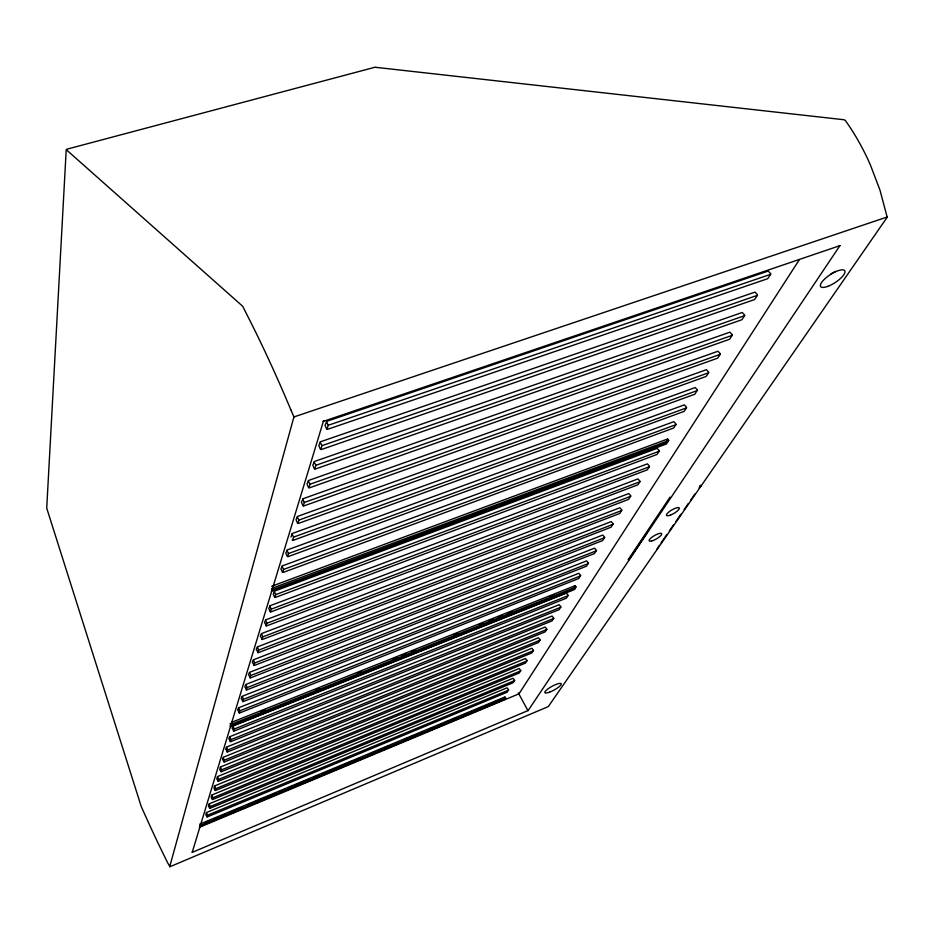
<?xml version="1.0" encoding="UTF-8"?>
<svg xmlns="http://www.w3.org/2000/svg" width="934" height="934" viewBox="0 0 934 934"><rect width="100%" height="100%" fill="white"/><g stroke="black" fill="none" stroke-linecap="round" stroke-linejoin="round"><path stroke-width="1.4" d="M640.047 481.64L637.84 484.816L266.622 625.897L264.474 622.558L265.875 619.814L637.957 478.92L639.93 481.115L639.708 481.851L266.902 623.258L266.073 625.932M649.527 466.615L647.25 469.872L270.977 611.875L270.043 611.513L268.794 608.489L270.23 605.664L647.39 463.859L649.399 466.078L649.177 466.825L271.28 609.143L270.416 611.91M659.276 451.145L656.941 454.496L275.472 597.398L274.526 597.036L273.253 593.966L274.724 591.059L657.104 448.355L659.147 450.597L658.925 451.344L275.787 594.584L274.911 597.433M239.081 713.027L239.758 710.856L238.847 707.692L578.811 573.301L580.586 575.344L578.823 578.473L239.583 712.981L237.656 709.945L238.415 708.019M667.576 441.945L666.456 443.965L271.339 591.175M271.712 586.248L667.53 439.038L668.674 440.206L667.541 442.237L271.666 590.09M676.053 424.515L673.612 428.029L283.236 572.414L282.255 572.04L280.947 568.899L282.488 565.829L673.823 421.678L675.924 423.966L675.702 424.725L283.586 569.436L282.652 572.449M686.618 407.761L684.108 411.369L288.139 556.629L287.147 556.255L285.816 553.056L287.38 549.893L684.342 404.877L686.478 407.201L686.256 407.96L288.513 553.547L287.567 556.547M242.607 701.656L243.295 699.414L242.385 696.215L586.587 560.89L588.385 562.957L586.587 566.156L243.109 701.609L241.159 698.539L241.941 696.542M290.941 537.027L292.459 533.419L695.2 387.563L697.371 389.91L694.931 394.195L293.206 540.307L292.202 539.922M700.862 486.427L700.115 485.411M708.754 372.643L706.104 376.472L298.448 523.414L297.421 523.017L296.043 519.724L297.701 516.362L706.396 369.689L708.614 372.059L708.392 372.841L298.88 520.098L297.841 523.437M246.237 689.946L246.95 687.646L246.016 684.4L594.573 548.153L596.394 550.231L594.561 553.512L246.751 689.911L244.766 686.794L245.572 684.739M720.359 354.219L717.627 358.177L303.889 505.924L302.838 505.516L301.437 502.177L303.13 498.686L717.954 351.242L720.207 353.647L719.986 354.43L304.332 502.48L303.27 505.936M732.349 335.201L729.536 339.276L309.516 487.793L308.453 487.385L307.017 483.987L308.769 480.391L729.898 332.177L732.198 334.617L731.976 335.411L309.995 484.232L308.885 487.817M249.973 677.897L250.709 675.527L249.752 672.246L602.78 535.054L604.625 537.155L602.745 540.517L250.487 677.862L248.479 674.698L249.296 672.585M744.737 315.552L741.841 319.755L315.353 469.008L314.268 468.588L312.797 465.132L314.606 461.408L742.226 312.493L744.585 314.956L744.363 315.75L315.855 465.307L314.711 469.02M757.544 295.226L754.555 299.569L321.401 449.511L320.304 449.079L318.809 445.576L320.666 441.712L754.987 292.12L757.392 294.619L757.17 295.424L321.95 445.658L320.747 449.523M253.815 665.487L254.573 663.047L253.604 659.731L611.21 521.604L613.089 523.729L611.151 527.173L254.34 665.452L252.297 662.241L253.149 660.069M770.795 274.187L767.713 278.682L327.694 429.266L326.561 428.834L325.044 425.262L326.947 421.257L768.192 271.058L770.632 273.58L770.422 274.398L328.266 425.274L327.028 429.278M839.199 245.805L839.946 245.642L528.154 710.529L192.217 852.357L192.556 851.82M257.772 652.703L258.555 650.181L257.574 646.83L619.872 507.769L621.787 509.929L619.802 513.443L258.309 652.668L256.231 649.422L257.107 647.18M290.813 409.746A431.193 113.084 70.5 0 0 245.852 312.551L242.688 306.282L66.221 149.627L46.723 508.119L141.209 806.416A364.984 80.161 69.7 0 0 167.758 862.981L169.976 866.717L548.293 706.594L887.195 217.225L879.98 190.127L870.371 164.886A292.26 263.925 -54.9 0 0 848.504 125.028L845.223 120.323L843.869 119.727L375.141 67.26M261.859 639.521L262.664 636.93L261.66 633.532L628.78 493.549L630.73 495.721L628.687 499.34L262.407 639.486L260.294 636.194L261.193 633.882M272.179 589.587L272.156 588.455M292.611 540.331L293.603 537.108L291.933 533.804M169.684 866.764L293.918 416.949L290.824 409.722M199.678 824.197L504.757 697.056L505.598 698.002L504.897 699.286L199.818 826.497L199.888 825.481M206.869 816.911L207.383 815.289L206.624 812.475L507.057 687.833L508.575 689.666L507.185 692.176L207.313 816.888L205.819 814.88L206.239 812.767M209.531 808.33L210.057 806.661L209.286 803.812L513.035 678.294L514.576 680.139L513.163 682.707L209.987 808.295L208.457 806.275L208.901 804.104M212.263 799.527L212.8 797.823L212.006 794.939L519.152 668.522L520.717 670.39L519.269 673.005L212.718 799.492L211.177 797.449L211.621 795.243M215.053 790.503L215.614 788.751L214.808 785.844L525.422 658.517L527.01 660.408L525.527 663.07L215.52 790.468L213.956 788.401L214.423 786.136M217.926 781.268L218.498 779.446L217.68 776.504L531.843 648.278L533.442 650.181L531.936 652.901L218.393 781.221L216.805 779.119L217.283 776.808M220.879 771.764L221.451 769.896L220.634 766.931L538.416 637.782L540.039 639.708L538.498 642.487L221.346 771.717L219.735 769.604L220.226 767.234M226.997 751.998L227.604 750.037L226.764 747.002L552.052 616.02L553.722 617.981L552.111 620.876L227.476 751.963L225.643 749.056L226.343 747.317M230.184 741.724L230.815 739.705L229.951 736.622L559.127 604.718L560.832 606.703L559.186 609.657L230.675 741.678L228.818 738.736L229.53 736.949M233.465 731.159L234.107 729.08L233.231 725.975L566.389 593.125L568.117 595.133L566.424 598.157L233.955 731.112L232.064 728.135L232.799 726.29M230.266 725.438L230.453 726.71L574.27 589.646L575.216 588.513L574.655 587.206M230.173 723.301L230.803 725.531L575.087 588.362L575.951 586.762L574.994 585.723L231.725 722.286M223.249 757.404L224.37 761.969L545.222 631.816L546.799 628.979L545.152 627.029L223.658 757.1L222.561 759.109L223.891 762.016M504.185 697.967L504.99 697.044M574.258 586.891L575.251 585.711M667.016 440.264L667.833 439.027M799.387 259.617L519 693.81L199.292 827.349M628.78 560.026L647.449 532.182M659.404 545.304L656.952 549.11M661.05 542.911L666.841 534.552M669.316 530.979L673.449 525.001M675.924 521.417L680.886 514.26M684.19 509.485L688.323 503.508M690.798 499.923L694.931 493.958M699.064 487.992L700.698 485.306M323.047 421.374L323.876 420.744M839.946 245.642L323.386 421.362L192.229 852.252M670.017 497.145L628.138 559.699M528.072 710.622L527.955 710.19M505.644 698.258L200.051 825.726M508.668 690.098L207.383 815.289M514.669 680.582L210.057 806.661M520.81 670.834L212.8 797.823M527.103 660.852L215.614 788.751M533.548 650.636L218.498 779.446M540.144 640.164L221.451 769.896M546.904 629.434L224.487 760.101M553.827 618.448L227.604 750.037M560.937 607.17L230.815 739.705M575.204 588.362L230.453 725.718M568.222 595.612L234.107 729.08M576.021 587.066L230.815 724.539M580.691 575.823L239.758 710.856M588.502 563.447L243.295 699.414M596.511 550.721L246.95 687.646M604.742 537.657L250.709 675.527M613.206 524.243L254.573 663.047M621.904 510.443L258.555 650.181M630.847 496.246L262.664 636.93M668.756 440.544L272.249 588.198M697.511 390.47L293.603 537.108M887.253 216.98L293.918 416.949M206.145 822.212L208.831 821.091M214.201 818.849L218.229 817.168M220.914 816.047L224.942 814.378M227.627 813.257L231.655 811.576M234.341 810.455L242.396 807.093M247.767 804.863L251.795 803.182M254.48 802.061L258.508 800.38M261.193 799.259L265.221 797.589M267.906 796.469L275.962 793.106M279.99 791.425L285.36 789.183M288.046 788.074L292.073 786.393M294.759 785.272L298.787 783.591M301.472 782.47L309.528 779.119M313.555 777.438L318.926 775.197M321.611 774.076L325.627 772.395M328.313 771.274L332.341 769.604M335.026 768.484L352.48 761.21M355.165 760.089L359.193 758.408M371.277 753.364L375.305 751.695M377.99 750.574L382.018 748.893M384.703 747.772L388.731 746.091M404.842 739.378L408.87 737.697M411.555 736.576L415.583 734.906M418.269 733.785L422.296 732.104M430.352 728.742L433.037 727.621M438.408 725.391L442.436 723.71M445.121 722.589L449.149 720.908M451.834 719.787L455.862 718.106M463.918 714.755L466.603 713.634M471.974 711.393L476.001 709.712M478.687 708.591L482.715 706.921M485.4 705.8L489.428 704.119M492.113 702.998L500.169 699.636M261.216 711.486L265.279 709.863M315.423 689.911L319.486 688.3M357.43 673.192L361.493 671.569M392.665 659.171L396.728 657.548M402.157 655.388L406.22 653.777M411.637 651.617L415.7 649.994M453.644 634.898L457.718 633.275M479.399 624.648L483.462 623.025M488.879 620.876L492.954 619.254M498.371 617.094L502.434 615.483M507.851 613.323L511.925 611.7M549.869 596.604L553.932 594.981M66.653 149.253L374.826 67.283M574.55 586.821L575.321 588.175M328.266 425.274L326.375 421.678M321.95 445.658L320.093 442.121M315.855 465.307L314.046 461.816M309.995 484.232L308.22 480.788M304.332 502.48L302.593 499.083M298.88 520.098L297.175 516.747M288.513 553.547L286.866 550.278M283.586 569.436L281.975 566.202M275.787 594.584L274.234 591.42M271.28 609.143L269.751 606.026M266.902 623.258L265.396 620.176M518.335 692.876L527.768 710.354M830.863 273.977A14.535 4.682 -33.2 0 1 835.732 271.374M651.769 540.949A7.203 1.926 -29.9 0 0 661.727 534.166A7.203 1.926 -29.9 0 0 652.808 536.606A7.203 1.926 -29.9 0 0 651.769 540.949M670.542 515.066A7.414 2.031 -30.2 0 0 679.275 507.956A7.414 2.031 -30.2 0 0 668.791 512.019A7.414 2.031 -30.2 0 0 670.542 515.066M549.577 692.152A9.34 2.137 -28.6 0 0 561.264 683.805A9.34 2.137 -28.6 0 0 548.246 688.673A9.34 2.137 -28.6 0 0 549.577 692.152M827.933 286.318A14.43 4.647 -33.2 0 0 844.92 271.058A14.43 4.647 -33.2 0 0 825.189 278.53A14.43 4.647 -33.2 0 0 827.933 286.318"/></g></svg>
